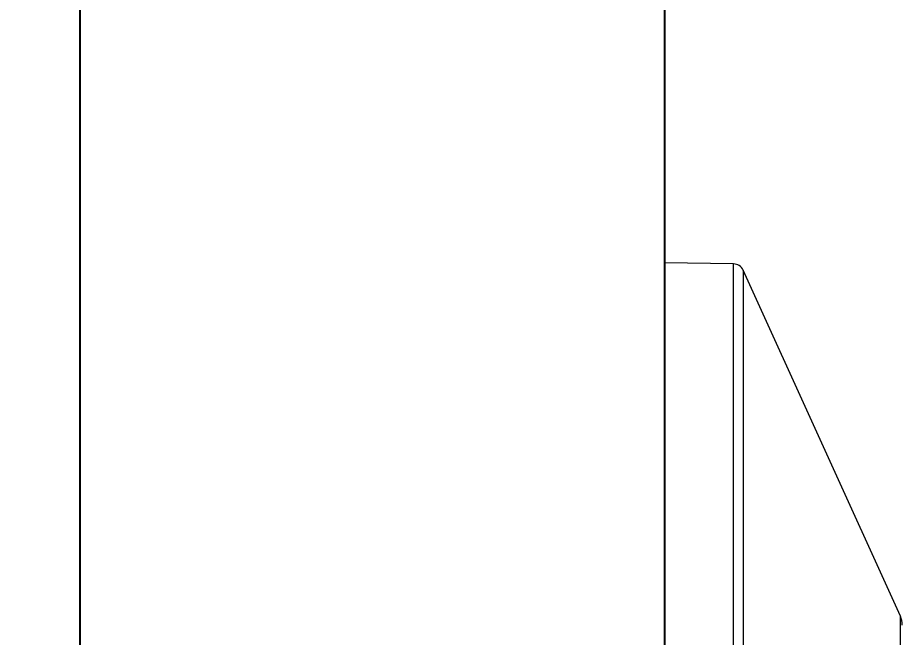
# Model space of a CAD drawing. Extents: x 8886 to 9306, y -19565 to -18971.
# Drawn here: x 9089.25 to 9119.89, y -19237.99 to -19216.48 of the extents above; entities that cross this region are included whole.
import ezdxf

# ---------------------------------------------------------------- set-up
doc = ezdxf.new("R2010")
doc.units = 0
doc.header["$MEASUREMENT"] = 0
doc.linetypes.add('HIDDEN2', pattern=[4.7625, 3.175, -1.5875])
doc.layers.get('0').update_dxf_attribs({"linetype": 'CONTINUOUS'})
doc.layers.get('DEFPOINTS').update_dxf_attribs({"linetype": 'CONTINUOUS'})
doc.layers.add('1', color=4, linetype='HIDDEN2', lineweight=13)
doc.layers.add('5', color=2, linetype='CONTINUOUS', lineweight=9)
doc.styles.get("Standard").update_dxf_attribs({"font": ''})
doc.styles.get('Standard').set_extended_font_data('Gulim')
doc.dimstyles.new('STANDARD$0', dxfattribs={"dimtxt": 3.5, "dimasz": 2.5, "dimexe": 0.7, "dimexo": 0.7, "dimgap": 0.5, "dimtad": 3, "dimdec": 4, "dimdsep": 46, "dimtxsty": 'Standard', "dimcen": 0, "dimclrd": 2, "dimclre": 2, "dimclrt": 4, "dimadec": 0, "dimazin": 0, "dimtp": 0.2, "dimtm": 0.1, "dimtfac": 0.5, "dimtdec": 4, "dimtmove": 1, "dimatfit": 3, "dimfxl": 1, "dimtolj": 1, "dimarcsym": 0})

# ---------------------------------------------------------------- blocks, each defined once
blk = doc.blocks.new('*D6')
at = {"layer": '5', "color": 2, "lineweight": -2, "transparency": 16777216}
for p, q in [((9094.954, -19098.361), (9090.716, -19098.361)), ((9091.416, -19242.531), (9091.416, -19103.361)), ((9094.954, -19247.531), (9090.716, -19247.531))]:
    blk.add_line(p, q, dxfattribs=at)
at = {"layer": '5', "color": 2, "transparency": 16777216}
for points in [[(9090.582, -19103.361), (9092.249, -19103.361), (9091.416, -19098.361)], [(9090.582, -19242.531), (9092.249, -19242.531), (9091.416, -19247.531)]]:
    blk.add_solid(points, dxfattribs=at)
at = {"layer": 'DEFPOINTS', "color": 0, "transparency": 16777216}
for p in [(9091.416, -19098.361), (9095.654, -19098.361), (9095.654, -19247.531)]:
    blk.add_point(p, dxfattribs=at)
at = {"layer": '5', "color": 4, "transparency": 16777216, "insert": (9086.897, -19168.382), "char_height": 5, "attachment_point": 5, "rotation": 90, "bg_fill": 3, "box_fill_scale": 1.25, "bg_fill_color": 256, "bg_fill_true_color": 13158600, "bg_fill_transparency": 0}
blk.add_mtext('\\A1;150 ~ 200', dxfattribs=at)
blk = doc.blocks.new('*D12')
at = {"layer": '5', "color": 2, "lineweight": -2, "transparency": 16777216}
for p, q in [((9271.522, -19173.646), (9271.522, -19288.167)), ((9111.708, -19271.015), (9111.708, -19288.167)), ((9116.708, -19287.467), (9266.522, -19287.467))]:
    blk.add_line(p, q, dxfattribs=at)
at = {"layer": '5', "color": 2, "transparency": 16777216}
for points in [[(9116.708, -19286.634), (9116.708, -19288.3), (9111.708, -19287.467)], [(9266.522, -19286.634), (9266.522, -19288.3), (9271.522, -19287.467)]]:
    blk.add_solid(points, dxfattribs=at)
at = {"layer": 'DEFPOINTS', "color": 0, "transparency": 16777216}
for p in [(9271.522, -19172.946), (9111.708, -19270.315), (9271.522, -19287.467)]:
    blk.add_point(p, dxfattribs=at)
at = {"layer": '5', "color": 4, "transparency": 16777216, "insert": (9181.509, -19283.113), "char_height": 5, "attachment_point": 5, "bg_fill": 3, "box_fill_scale": 1.25, "bg_fill_color": 256, "bg_fill_true_color": 13158600, "bg_fill_transparency": 0}
blk.add_mtext('\\A1;213.1', dxfattribs=at)

msp = doc.modelspace()

# ---------------------------------------------------------------- linework, layer by layer
at = {"color": 7, "linetype": 'Continuous'}
msp.add_line((9111.708, -19013.979), (9111.708, -19473.946), dxfattribs=at)
at = {"layer": '1', "color": 7, "linetype": 'Continuous', "lineweight": 18}
for p, q in [((9114.097, -19225.027), (9111.708, -19224.986)), ((9111.708, -19224.986), (9111.708, -19263.841)), ((9119.891, -19237.258), (9114.43, -19225.246))]:
    msp.add_line(p, q, dxfattribs=at)
at = {"layer": '1', "color": 1, "linetype": 'Continuous', "lineweight": 13}
for p, q in [((9114.097, -19270.036), (9114.097, -19225.027)), ((9114.43, -19225.246), (9114.43, -19269.817)), ((9119.891, -19254.963), (9119.891, -19237.258))]:
    msp.add_line(p, q, dxfattribs=at)
at = {"layer": '1', "color": 7, "linetype": 'Continuous', "lineweight": 18}
for centre, radius, start, end in [((9114.091, -19225.4), 0.373, 24.444, 89), ((9119.208, -19237.569), 0.75, 0, 24.444)]:
    msp.add_arc(centre, radius, start, end, dxfattribs=at)

# ---------------------------------------------------------------- dimensions: what is measured, and where the dimension line sits
at = {"layer": '5'}
dim = msp.add_linear_dim(base=(9091.416, -19098.361), p1=(9095.654, -19247.531), p2=(9095.654, -19098.361), angle=90, text='150 ~ 200', dimstyle='STANDARD$0', override={"dimtxt": 5, "dimasz": 5, "dimdec": 1, "dimlfac": 1.333333, "dimzin": 9, "dimtdec": 1, "dimfxl": 1.25, "dimtfill": 1}, dxfattribs=at)
dim.commit()
dim.dimension.update_dxf_attribs({"geometry": '*D6', "text_midpoint": (9089.967, -19168.382), "dimtype": 160})

# ---------------------------------------------------------------- next in the draw order: dimensions: what is measured, and where the dimension line sits
dim = msp.add_linear_dim(base=(9271.522, -19287.467), p1=(9111.708, -19270.315), p2=(9271.522, -19172.946), dimstyle='STANDARD$0', override={"dimtxt": 5, "dimasz": 5, "dimdec": 1, "dimlfac": 1.333333, "dimzin": 9, "dimtdec": 1, "dimfxl": 1.25, "dimtfill": 1}, dxfattribs=at)
dim.commit()
dim.dimension.update_dxf_attribs({"geometry": '*D12', "text_midpoint": (9181.509, -19286.183), "dimtype": 160})

doc.saveas('drawing.dxf')
